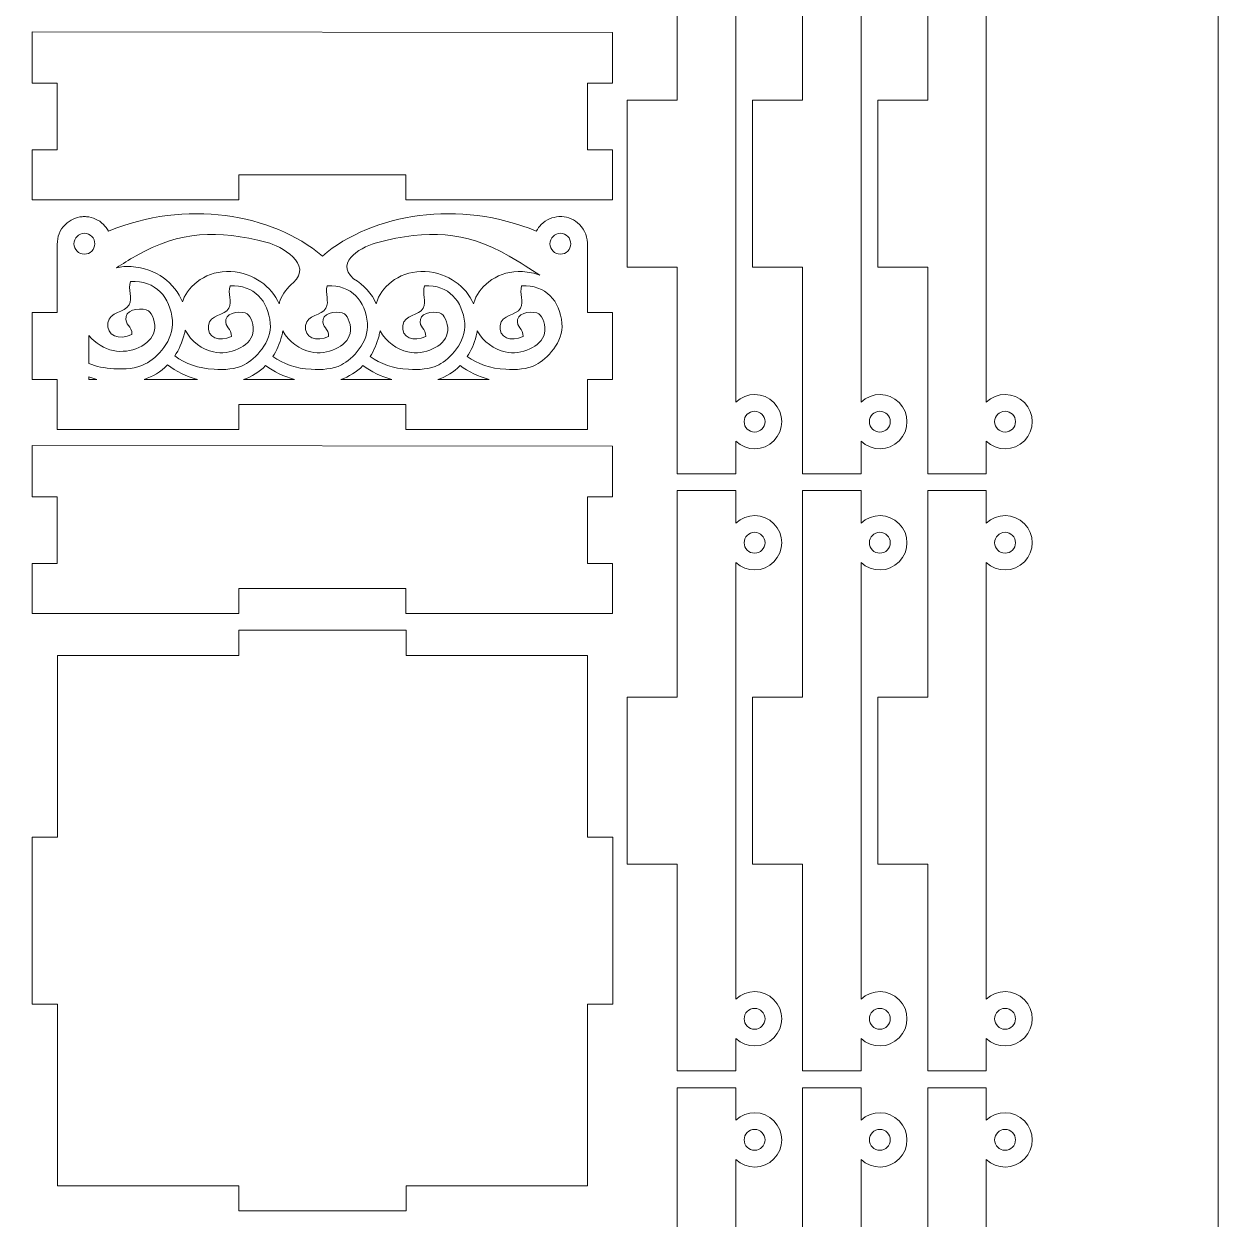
# Model space of a CAD drawing. Header units: millimetres. Extents: x -450 to 450, y -635 to 635.
# Drawn here: x 307 to 450, y 184.7 to 327.8 of the extents above; entities that cross this region are included whole.
import ezdxf

# ---------------------------------------------------------------- set-up
doc = ezdxf.new("R2010")
doc.units = ezdxf.units.MM
doc.header["$MEASUREMENT"] = 0
doc.layers.add('Camada 1', color=7, linetype='Continuous')

msp = doc.modelspace()

# ---------------------------------------------------------------- linework, layer by layer
at = {"layer": 'Camada 1', "color": 254, "lineweight": 20}
msp.add_lwpolyline([(-450, 35.1801), (450, 35.1801), (450, 635.1801), (-450, 635.1801), (-450, 35.1801)], close=True, dxfattribs=at)
at = {"layer": 'Camada 1', "color": 250, "lineweight": 20}
for points, knots in [([(385.2429, 273.9651), (385.2429, 273.9651), (392.2429, 273.9651), (392.2429, 273.9651), (392.2429, 273.9651), (392.2429, 273.9651), (392.2429, 277.8699), (392.2429, 277.8699), (392.2429, 277.8699), (393.5255, 276.6394), (395.5587, 276.6675), (396.8068, 277.9329), (396.8068, 277.9329), (398.0549, 279.1984), (398.0549, 281.2318), (396.8068, 282.4973), (396.8068, 282.4973), (395.5587, 283.7627), (393.5255, 283.7908), (392.2429, 282.5603), (392.2429, 282.5603), (392.2429, 282.5603), (392.2429, 334.8699), (392.2429, 334.8699), (392.2429, 334.8699), (393.5255, 333.6394), (395.5587, 333.6675), (396.8068, 334.9329), (396.8068, 334.9329), (398.0549, 336.1984), (398.0549, 338.2318), (396.8068, 339.4973), (396.8068, 339.4973), (395.5587, 340.7627), (393.5255, 340.7908), (392.2429, 339.5603), (392.2429, 339.5603), (392.2429, 339.5603), (392.2429, 343.4651), (392.2429, 343.4651), (392.2429, 343.4651), (392.2429, 343.4651), (385.2429, 343.4651), (385.2429, 343.4651), (385.2429, 343.4651), (385.2429, 343.4651), (385.2429, 318.7151), (385.2429, 318.7151), (385.2429, 318.7151), (385.2429, 318.7151), (379.2429, 318.7151), (379.2429, 318.7151), (379.2429, 318.7151), (379.2429, 318.7151), (379.2429, 298.7151), (379.2429, 298.7151), (379.2429, 298.7151), (379.2429, 298.7151), (385.2429, 298.7151), (385.2429, 298.7151), (385.2429, 298.7151), (385.2429, 298.7151), (385.2429, 273.9651), (385.2429, 273.9651)], [0, 0, 0, 0, 0.05882353, 0.05882353, 0.05882353, 0.05882353, 0.11764706, 0.11764706, 0.11764706, 0.11764706, 0.17647059, 0.17647059, 0.17647059, 0.17647059, 0.23529412, 0.23529412, 0.23529412, 0.23529412, 0.29411765, 0.29411765, 0.29411765, 0.29411765, 0.35294118, 0.35294118, 0.35294118, 0.35294118, 0.41176471, 0.41176471, 0.41176471, 0.41176471, 0.47058824, 0.47058824, 0.47058824, 0.47058824, 0.52941176, 0.52941176, 0.52941176, 0.52941176, 0.58823529, 0.58823529, 0.58823529, 0.58823529, 0.64705882, 0.64705882, 0.64705882, 0.64705882, 0.70588235, 0.70588235, 0.70588235, 0.70588235, 0.76470588, 0.76470588, 0.76470588, 0.76470588, 0.82352941, 0.82352941, 0.82352941, 0.82352941, 0.88235294, 0.88235294, 0.88235294, 0.88235294, 1, 1, 1, 1]), ([(400.2429, 273.9651), (400.2429, 273.9651), (407.2429, 273.9651), (407.2429, 273.9651), (407.2429, 273.9651), (407.2429, 273.9651), (407.2429, 277.8699), (407.2429, 277.8699), (407.2429, 277.8699), (408.5255, 276.6394), (410.5587, 276.6675), (411.8068, 277.9329), (411.8068, 277.9329), (413.0549, 279.1984), (413.0549, 281.2318), (411.8068, 282.4973), (411.8068, 282.4973), (410.5587, 283.7627), (408.5255, 283.7908), (407.2429, 282.5603), (407.2429, 282.5603), (407.2429, 282.5603), (407.2429, 334.8699), (407.2429, 334.8699), (407.2429, 334.8699), (408.5255, 333.6394), (410.5587, 333.6675), (411.8068, 334.9329), (411.8068, 334.9329), (413.0549, 336.1984), (413.0549, 338.2318), (411.8068, 339.4973), (411.8068, 339.4973), (410.5587, 340.7627), (408.5255, 340.7908), (407.2429, 339.5603), (407.2429, 339.5603), (407.2429, 339.5603), (407.2429, 343.4651), (407.2429, 343.4651), (407.2429, 343.4651), (407.2429, 343.4651), (400.2429, 343.4651), (400.2429, 343.4651), (400.2429, 343.4651), (400.2429, 343.4651), (400.2429, 318.7151), (400.2429, 318.7151), (400.2429, 318.7151), (400.2429, 318.7151), (394.2429, 318.7151), (394.2429, 318.7151), (394.2429, 318.7151), (394.2429, 318.7151), (394.2429, 298.7151), (394.2429, 298.7151), (394.2429, 298.7151), (394.2429, 298.7151), (400.2429, 298.7151), (400.2429, 298.7151), (400.2429, 298.7151), (400.2429, 298.7151), (400.2429, 273.9651), (400.2429, 273.9651)], [0, 0, 0, 0, 0.05882353, 0.05882353, 0.05882353, 0.05882353, 0.11764706, 0.11764706, 0.11764706, 0.11764706, 0.17647059, 0.17647059, 0.17647059, 0.17647059, 0.23529412, 0.23529412, 0.23529412, 0.23529412, 0.29411765, 0.29411765, 0.29411765, 0.29411765, 0.35294118, 0.35294118, 0.35294118, 0.35294118, 0.41176471, 0.41176471, 0.41176471, 0.41176471, 0.47058824, 0.47058824, 0.47058824, 0.47058824, 0.52941176, 0.52941176, 0.52941176, 0.52941176, 0.58823529, 0.58823529, 0.58823529, 0.58823529, 0.64705882, 0.64705882, 0.64705882, 0.64705882, 0.70588235, 0.70588235, 0.70588235, 0.70588235, 0.76470588, 0.76470588, 0.76470588, 0.76470588, 0.82352941, 0.82352941, 0.82352941, 0.82352941, 0.88235294, 0.88235294, 0.88235294, 0.88235294, 1, 1, 1, 1]), ([(415.2429, 273.9651), (415.2429, 273.9651), (422.2429, 273.9651), (422.2429, 273.9651), (422.2429, 273.9651), (422.2429, 273.9651), (422.2429, 277.8699), (422.2429, 277.8699), (422.2429, 277.8699), (423.5255, 276.6394), (425.5587, 276.6675), (426.8068, 277.9329), (426.8068, 277.9329), (428.0549, 279.1984), (428.0549, 281.2318), (426.8068, 282.4973), (426.8068, 282.4973), (425.5587, 283.7627), (423.5255, 283.7908), (422.2429, 282.5603), (422.2429, 282.5603), (422.2429, 282.5603), (422.2429, 334.8699), (422.2429, 334.8699), (422.2429, 334.8699), (423.5255, 333.6394), (425.5587, 333.6675), (426.8068, 334.9329), (426.8068, 334.9329), (428.0549, 336.1984), (428.0549, 338.2318), (426.8068, 339.4973), (426.8068, 339.4973), (425.5587, 340.7627), (423.5255, 340.7908), (422.2429, 339.5603), (422.2429, 339.5603), (422.2429, 339.5603), (422.2429, 343.4651), (422.2429, 343.4651), (422.2429, 343.4651), (422.2429, 343.4651), (415.2429, 343.4651), (415.2429, 343.4651), (415.2429, 343.4651), (415.2429, 343.4651), (415.2429, 318.7151), (415.2429, 318.7151), (415.2429, 318.7151), (415.2429, 318.7151), (409.2429, 318.7151), (409.2429, 318.7151), (409.2429, 318.7151), (409.2429, 318.7151), (409.2429, 298.7151), (409.2429, 298.7151), (409.2429, 298.7151), (409.2429, 298.7151), (415.2429, 298.7151), (415.2429, 298.7151), (415.2429, 298.7151), (415.2429, 298.7151), (415.2429, 273.9651), (415.2429, 273.9651)], [0, 0, 0, 0, 0.05882353, 0.05882353, 0.05882353, 0.05882353, 0.11764706, 0.11764706, 0.11764706, 0.11764706, 0.17647059, 0.17647059, 0.17647059, 0.17647059, 0.23529412, 0.23529412, 0.23529412, 0.23529412, 0.29411765, 0.29411765, 0.29411765, 0.29411765, 0.35294118, 0.35294118, 0.35294118, 0.35294118, 0.41176471, 0.41176471, 0.41176471, 0.41176471, 0.47058824, 0.47058824, 0.47058824, 0.47058824, 0.52941176, 0.52941176, 0.52941176, 0.52941176, 0.58823529, 0.58823529, 0.58823529, 0.58823529, 0.64705882, 0.64705882, 0.64705882, 0.64705882, 0.70588235, 0.70588235, 0.70588235, 0.70588235, 0.76470588, 0.76470588, 0.76470588, 0.76470588, 0.82352941, 0.82352941, 0.82352941, 0.82352941, 0.88235294, 0.88235294, 0.88235294, 0.88235294, 1, 1, 1, 1]), ([(307.996, 326.8857), (307.996, 326.8857), (307.996, 320.7632), (307.996, 320.7632), (307.996, 320.7632), (307.996, 320.7632), (310.996, 320.7632), (310.996, 320.7632), (310.996, 320.7632), (310.996, 320.7632), (310.996, 312.7633), (310.996, 312.7633), (310.996, 312.7633), (310.996, 312.7633), (307.996, 312.7633), (307.996, 312.7633), (307.996, 312.7633), (307.996, 312.7633), (307.996, 306.7633), (307.996, 306.7633), (307.996, 306.7633), (307.996, 306.7633), (332.7459, 306.7633), (332.7459, 306.7633), (332.7459, 306.7633), (332.7459, 306.7633), (332.7459, 309.7633), (332.7459, 309.7633), (332.7459, 309.7633), (332.7459, 309.7633), (352.7458, 309.7633), (352.7458, 309.7633), (352.7458, 309.7633), (352.7458, 309.7633), (352.7458, 306.7633), (352.7458, 306.7633), (352.7458, 306.7633), (352.7458, 306.7633), (377.4957, 306.7633), (377.4957, 306.7633), (377.4957, 306.7633), (377.4957, 306.7633), (377.4941, 312.7633), (377.4941, 312.7633), (377.4941, 312.7633), (377.4941, 312.7633), (374.4957, 312.7633), (374.4957, 312.7633), (374.4957, 312.7633), (374.4957, 312.7633), (374.4957, 320.7632), (374.4957, 320.7632), (374.4957, 320.7632), (374.4957, 320.7632), (377.4919, 320.7632), (377.4919, 320.7632), (377.4919, 320.7632), (377.4919, 320.7632), (377.4897, 326.8015), (377.4897, 326.8015), (377.4897, 326.8015), (377.4897, 326.8015), (307.996, 326.8857), (307.996, 326.8857)], [0, 0, 0, 0, 0.05882353, 0.05882353, 0.05882353, 0.05882353, 0.11764706, 0.11764706, 0.11764706, 0.11764706, 0.17647059, 0.17647059, 0.17647059, 0.17647059, 0.23529412, 0.23529412, 0.23529412, 0.23529412, 0.29411765, 0.29411765, 0.29411765, 0.29411765, 0.35294118, 0.35294118, 0.35294118, 0.35294118, 0.41176471, 0.41176471, 0.41176471, 0.41176471, 0.47058824, 0.47058824, 0.47058824, 0.47058824, 0.52941176, 0.52941176, 0.52941176, 0.52941176, 0.58823529, 0.58823529, 0.58823529, 0.58823529, 0.64705882, 0.64705882, 0.64705882, 0.64705882, 0.70588235, 0.70588235, 0.70588235, 0.70588235, 0.76470588, 0.76470588, 0.76470588, 0.76470588, 0.82352941, 0.82352941, 0.82352941, 0.82352941, 0.88235294, 0.88235294, 0.88235294, 0.88235294, 1, 1, 1, 1]), ([(368.3593, 303.0237), (359.1402, 306.8383), (348.8117, 305.2116), (342.7401, 300.0451), (342.7401, 300.0451), (336.6685, 305.2116), (326.3396, 306.8384), (317.1203, 303.0237), (317.1203, 303.0237), (316.9679, 303.315), (316.7686, 303.588), (316.5221, 303.8311), (316.5221, 303.8311), (315.9553, 304.39), (315.2345, 304.6986), (314.4977, 304.7569), (314.4977, 304.7569), (314.3248, 304.7707), (314.151, 304.7706), (313.9781, 304.7566), (313.9781, 304.7566), (313.2426, 304.6975), (312.5235, 304.389), (311.9578, 303.8311), (311.9578, 303.8311), (311.9578, 303.8311), (311.9291, 303.8023), (311.9291, 303.8023), (311.9291, 303.8023), (311.31, 303.1763), (310.9715, 302.326), (310.9908, 301.4458), (310.9908, 301.4458), (310.9908, 301.4458), (310.99, 301.3897), (310.99, 301.3897), (310.99, 301.3897), (310.99, 301.3897), (310.99, 293.2672), (310.99, 293.2672), (310.99, 293.2672), (310.99, 293.2672), (307.99, 293.2672), (307.99, 293.2672), (307.99, 293.2672), (307.99, 293.2672), (307.99, 285.2673), (307.99, 285.2673), (307.99, 285.2673), (307.99, 285.2673), (310.99, 285.2673), (310.99, 285.2673), (310.99, 285.2673), (310.99, 285.2673), (310.99, 279.2673), (310.99, 279.2673), (310.99, 279.2673), (310.99, 279.2673), (332.7399, 279.2673), (332.7399, 279.2673), (332.7399, 279.2673), (332.7399, 279.2673), (332.7399, 282.2673), (332.7399, 282.2673), (332.7399, 282.2673), (332.7399, 282.2673), (352.7398, 282.2673), (352.7398, 282.2673), (352.7398, 282.2673), (352.7398, 282.2673), (352.7398, 279.2673), (352.7398, 279.2673), (352.7398, 279.2673), (352.7398, 279.2673), (374.4897, 279.2673), (374.4897, 279.2673), (374.4897, 279.2673), (374.4897, 279.2673), (374.4881, 285.2673), (374.4881, 285.2673), (374.4881, 285.2673), (374.4881, 285.2673), (377.4897, 285.2673), (377.4897, 285.2673), (377.4897, 285.2673), (377.4897, 285.2673), (377.4897, 293.2672), (377.4897, 293.2672), (377.4897, 293.2672), (377.4897, 293.2672), (374.4859, 293.2672), (374.4859, 293.2672), (374.4859, 293.2672), (374.4859, 293.2672), (374.4837, 301.3055), (374.4837, 301.3055), (374.4837, 301.3055), (374.4921, 302.2144), (374.2203, 303.1423), (373.5219, 303.8311), (373.5219, 303.8311), (372.9296, 304.4153), (372.169, 304.726), (371.3976, 304.7633), (371.3976, 304.7633), (371.2883, 304.7686), (371.1787, 304.7684), (371.0694, 304.7627), (371.0694, 304.7627), (370.3023, 304.7227), (369.5467, 304.4121), (368.9575, 303.8311), (368.9575, 303.8311), (368.711, 303.588), (368.5117, 303.315), (368.3593, 303.0237)], [0, 0, 0, 0, 0.03333333, 0.03333333, 0.03333333, 0.03333333, 0.06666667, 0.06666667, 0.06666667, 0.06666667, 0.1, 0.1, 0.1, 0.1, 0.13333333, 0.13333333, 0.13333333, 0.13333333, 0.16666667, 0.16666667, 0.16666667, 0.16666667, 0.2, 0.2, 0.2, 0.2, 0.23333333, 0.23333333, 0.23333333, 0.23333333, 0.26666667, 0.26666667, 0.26666667, 0.26666667, 0.3, 0.3, 0.3, 0.3, 0.33333333, 0.33333333, 0.33333333, 0.33333333, 0.36666667, 0.36666667, 0.36666667, 0.36666667, 0.4, 0.4, 0.4, 0.4, 0.43333333, 0.43333333, 0.43333333, 0.43333333, 0.46666667, 0.46666667, 0.46666667, 0.46666667, 0.5, 0.5, 0.5, 0.5, 0.53333333, 0.53333333, 0.53333333, 0.53333333, 0.56666667, 0.56666667, 0.56666667, 0.56666667, 0.6, 0.6, 0.6, 0.6, 0.63333333, 0.63333333, 0.63333333, 0.63333333, 0.66666667, 0.66666667, 0.66666667, 0.66666667, 0.7, 0.7, 0.7, 0.7, 0.73333333, 0.73333333, 0.73333333, 0.73333333, 0.76666667, 0.76666667, 0.76666667, 0.76666667, 0.8, 0.8, 0.8, 0.8, 0.83333333, 0.83333333, 0.83333333, 0.83333333, 0.86666667, 0.86666667, 0.86666667, 0.86666667, 0.9, 0.9, 0.9, 0.9, 0.93333333, 0.93333333, 0.93333333, 0.93333333, 1, 1, 1, 1]), ([(315.4899, 301.5172), (315.4899, 300.8341), (314.9174, 300.2672), (314.2399, 300.2672), (314.2399, 300.2672), (313.5568, 300.2672), (312.9899, 300.8397), (312.9899, 301.5172), (312.9899, 301.5172), (312.9899, 302.2002), (313.5624, 302.7672), (314.2399, 302.7672), (314.2399, 302.7672), (314.923, 302.7672), (315.4899, 302.1946), (315.4899, 301.5172)], [0, 0, 0, 0, 0.2, 0.2, 0.2, 0.2, 0.4, 0.4, 0.4, 0.4, 0.6, 0.6, 0.6, 0.6, 1, 1, 1, 1]), ([(326.051, 294.7676), (326.051, 294.7676), (325.9782, 294.5541), (325.9782, 294.5541), (325.9782, 294.5541), (325.0724, 296.8086), (322.8472, 298.5967), (319.8577, 298.7846), (319.8577, 298.7846), (319.2373, 298.8236), (318.644, 298.771), (318.0871, 298.6466), (318.0871, 298.6466), (318.8131, 299.1118), (319.5695, 299.5868), (320.377, 300.0421), (320.377, 300.0421), (325.8454, 303.1255), (330.0796, 303.1947), (336.1118, 301.6754), (336.1118, 301.6754), (337.7195, 301.2705), (341.6907, 299.0679), (339.2744, 296.8749), (339.2744, 296.8749), (338.5226, 296.2687), (337.9714, 295.5192), (337.6927, 294.7676), (337.6927, 294.7676), (337.6389, 294.6227), (337.5935, 294.4784), (337.5559, 294.3349), (337.5559, 294.3349), (336.6413, 296.3998), (334.5548, 298.0142), (331.7804, 298.1885), (331.7804, 298.1885), (328.9591, 298.3658), (326.7201, 296.5721), (326.051, 294.7676)], [0, 0, 0, 0, 0.09090909, 0.09090909, 0.09090909, 0.09090909, 0.18181818, 0.18181818, 0.18181818, 0.18181818, 0.27272727, 0.27272727, 0.27272727, 0.27272727, 0.36363636, 0.36363636, 0.36363636, 0.36363636, 0.45454545, 0.45454545, 0.45454545, 0.45454545, 0.54545455, 0.54545455, 0.54545455, 0.54545455, 0.63636364, 0.63636364, 0.63636364, 0.63636364, 0.72727273, 0.72727273, 0.72727273, 0.72727273, 0.81818182, 0.81818182, 0.81818182, 0.81818182, 1, 1, 1, 1]), ([(355.0637, 298.1885), (352.2424, 298.3658), (350.0034, 296.5721), (349.3343, 294.7676), (349.3343, 294.7676), (349.2805, 294.6226), (349.2352, 294.4782), (349.1976, 294.3347), (349.1976, 294.3347), (348.6615, 295.545), (347.7229, 296.6003), (346.4783, 297.3027), (346.4783, 297.3027), (344.062, 299.4954), (347.7601, 301.2705), (349.3679, 301.6754), (349.3679, 301.6754), (355.4001, 303.1948), (359.6343, 303.1255), (365.1026, 300.0421), (365.1026, 300.0421), (366.4371, 299.2895), (367.6323, 298.4839), (368.7808, 297.7561), (368.7808, 297.7561), (368.1447, 297.9912), (367.4498, 298.1417), (366.7053, 298.1885), (366.7053, 298.1885), (363.8841, 298.3658), (361.6451, 296.5721), (360.976, 294.7676), (360.976, 294.7676), (360.9222, 294.6226), (360.8769, 294.4782), (360.8393, 294.3347), (360.8393, 294.3347), (359.9246, 296.3998), (357.8382, 298.0142), (355.0637, 298.1885)], [0, 0, 0, 0, 0.09090909, 0.09090909, 0.09090909, 0.09090909, 0.18181818, 0.18181818, 0.18181818, 0.18181818, 0.27272727, 0.27272727, 0.27272727, 0.27272727, 0.36363636, 0.36363636, 0.36363636, 0.36363636, 0.45454545, 0.45454545, 0.45454545, 0.45454545, 0.54545455, 0.54545455, 0.54545455, 0.54545455, 0.63636364, 0.63636364, 0.63636364, 0.63636364, 0.72727273, 0.72727273, 0.72727273, 0.72727273, 0.81818182, 0.81818182, 0.81818182, 0.81818182, 1, 1, 1, 1]), ([(371.2397, 300.2672), (370.5566, 300.2672), (369.9897, 300.8397), (369.9897, 301.5172), (369.9897, 301.5172), (369.9897, 302.2002), (370.5622, 302.7672), (371.2397, 302.7672), (371.2397, 302.7672), (371.9228, 302.7672), (372.4897, 302.1946), (372.4897, 301.5172), (372.4897, 301.5172), (372.4897, 300.8341), (371.9172, 300.2672), (371.2397, 300.2672)], [0, 0, 0, 0, 0.2, 0.2, 0.2, 0.2, 0.4, 0.4, 0.4, 0.4, 0.6, 0.6, 0.6, 0.6, 1, 1, 1, 1]), ([(324.7827, 292.329), (325.0034, 289.9462), (322.9184, 287.8609), (321.5312, 287.1246), (321.5312, 287.1246), (320.4197, 286.5346), (319.0629, 286.4936), (317.753, 286.5569), (317.753, 286.5569), (316.6527, 286.6099), (315.6669, 286.8258), (314.7804, 287.17), (314.7804, 287.17), (314.7804, 287.17), (314.7804, 290.5226), (314.7804, 290.5226), (314.7804, 290.5226), (315.5611, 289.6021), (316.6289, 288.9479), (317.6917, 288.7254), (317.6917, 288.7254), (319.7291, 288.2992), (322.2156, 289.3819), (322.6063, 291.03), (322.6063, 291.03), (322.8364, 292.0006), (322.3488, 293.2014), (321.9045, 293.4915), (321.9045, 293.4915), (321.3147, 293.876), (319.4166, 293.7748), (319.2367, 292.7985), (319.2367, 292.7985), (319.0398, 291.7323), (319.9639, 291.7373), (319.9296, 290.647), (319.9296, 290.647), (318.4055, 289.9389), (316.8307, 290.5215), (317.0447, 292.0416), (317.0447, 292.0416), (317.2399, 293.4292), (319.065, 293.2161), (319.5919, 294.2039), (319.5919, 294.2039), (320.0429, 295.049), (319.4462, 296.0307), (319.7498, 296.9986), (319.7498, 296.9986), (322.7988, 297.1442), (324.5257, 295.11), (324.7827, 292.329)], [0, 0, 0, 0, 0.07142857, 0.07142857, 0.07142857, 0.07142857, 0.14285714, 0.14285714, 0.14285714, 0.14285714, 0.21428571, 0.21428571, 0.21428571, 0.21428571, 0.28571429, 0.28571429, 0.28571429, 0.28571429, 0.35714286, 0.35714286, 0.35714286, 0.35714286, 0.42857143, 0.42857143, 0.42857143, 0.42857143, 0.5, 0.5, 0.5, 0.5, 0.57142857, 0.57142857, 0.57142857, 0.57142857, 0.64285714, 0.64285714, 0.64285714, 0.64285714, 0.71428571, 0.71428571, 0.71428571, 0.71428571, 0.78571429, 0.78571429, 0.78571429, 0.78571429, 0.85714286, 0.85714286, 0.85714286, 0.85714286, 1, 1, 1, 1]), ([(336.4946, 292.0093), (336.7059, 289.7283), (334.7101, 287.7322), (333.3823, 287.0274), (333.3823, 287.0274), (332.3183, 286.4627), (331.0196, 286.4234), (329.7657, 286.484), (329.7657, 286.484), (327.8713, 286.5753), (326.3314, 287.1706), (325.0618, 288.0788), (325.0618, 288.0788), (325.5522, 288.8229), (325.9502, 289.7106), (326.2274, 290.7584), (326.2274, 290.7584), (326.2626, 290.8914), (326.2924, 291.0247), (326.318, 291.1583), (326.318, 291.1583), (327.0397, 289.8216), (328.3776, 288.838), (329.707, 288.5597), (329.707, 288.5597), (331.6573, 288.1518), (334.0374, 289.1882), (334.4114, 290.7657), (334.4114, 290.7657), (334.6316, 291.6948), (334.1649, 292.8442), (333.7396, 293.1219), (333.7396, 293.1219), (333.175, 293.49), (331.3581, 293.3931), (331.1859, 292.4586), (331.1859, 292.4586), (330.9975, 291.438), (331.882, 291.4428), (331.8492, 290.3991), (331.8492, 290.3991), (330.3903, 289.7213), (328.8829, 290.279), (329.0877, 291.7341), (329.0877, 291.7341), (329.2746, 293.0623), (331.0216, 292.8583), (331.5259, 293.8038), (331.5259, 293.8038), (331.9576, 294.6128), (331.3865, 295.5525), (331.6771, 296.479), (331.6771, 296.479), (334.5956, 296.6183), (336.2486, 294.6712), (336.4946, 292.0093)], [0, 0, 0, 0, 0.06666667, 0.06666667, 0.06666667, 0.06666667, 0.13333333, 0.13333333, 0.13333333, 0.13333333, 0.2, 0.2, 0.2, 0.2, 0.26666667, 0.26666667, 0.26666667, 0.26666667, 0.33333333, 0.33333333, 0.33333333, 0.33333333, 0.4, 0.4, 0.4, 0.4, 0.46666667, 0.46666667, 0.46666667, 0.46666667, 0.53333333, 0.53333333, 0.53333333, 0.53333333, 0.6, 0.6, 0.6, 0.6, 0.66666667, 0.66666667, 0.66666667, 0.66666667, 0.73333333, 0.73333333, 0.73333333, 0.73333333, 0.8, 0.8, 0.8, 0.8, 0.86666667, 0.86666667, 0.86666667, 0.86666667, 1, 1, 1, 1]), ([(345.0239, 287.0274), (343.9599, 286.4627), (342.6612, 286.4234), (341.4073, 286.484), (341.4073, 286.484), (339.563, 286.5729), (338.0549, 287.1395), (336.8049, 288.0074), (336.8049, 288.0074), (337.2545, 288.706), (337.6204, 289.5338), (337.8775, 290.5058), (337.8775, 290.5058), (337.9287, 290.6993), (337.9685, 290.8936), (337.9987, 291.0883), (337.9987, 291.0883), (338.7288, 289.7873), (340.0425, 288.8331), (341.3486, 288.5597), (341.3486, 288.5597), (343.2989, 288.1518), (345.679, 289.1882), (346.053, 290.7657), (346.053, 290.7657), (346.2732, 291.6948), (345.8065, 292.8442), (345.3812, 293.1219), (345.3812, 293.1219), (344.8166, 293.49), (342.9997, 293.3931), (342.8275, 292.4586), (342.8275, 292.4586), (342.6391, 291.438), (343.5236, 291.4428), (343.4908, 290.3991), (343.4908, 290.3991), (342.0319, 289.7213), (340.5245, 290.279), (340.7293, 291.7341), (340.7293, 291.7341), (340.9162, 293.0623), (342.6632, 292.8583), (343.1675, 293.8038), (343.1675, 293.8038), (343.5992, 294.6128), (343.0281, 295.5525), (343.3187, 296.479), (343.3187, 296.479), (346.2372, 296.6183), (347.8902, 294.6712), (348.1362, 292.0093), (348.1362, 292.0093), (348.3475, 289.7283), (346.3517, 287.7322), (345.0239, 287.0274)], [0, 0, 0, 0, 0.06666667, 0.06666667, 0.06666667, 0.06666667, 0.13333333, 0.13333333, 0.13333333, 0.13333333, 0.2, 0.2, 0.2, 0.2, 0.26666667, 0.26666667, 0.26666667, 0.26666667, 0.33333333, 0.33333333, 0.33333333, 0.33333333, 0.4, 0.4, 0.4, 0.4, 0.46666667, 0.46666667, 0.46666667, 0.46666667, 0.53333333, 0.53333333, 0.53333333, 0.53333333, 0.6, 0.6, 0.6, 0.6, 0.66666667, 0.66666667, 0.66666667, 0.66666667, 0.73333333, 0.73333333, 0.73333333, 0.73333333, 0.8, 0.8, 0.8, 0.8, 0.86666667, 0.86666667, 0.86666667, 0.86666667, 1, 1, 1, 1]), ([(354.9604, 296.479), (357.8789, 296.6183), (359.5319, 294.6712), (359.7779, 292.0093), (359.7779, 292.0093), (359.9892, 289.7283), (357.9934, 287.7322), (356.6656, 287.0274), (356.6656, 287.0274), (355.6016, 286.4627), (354.3029, 286.4234), (353.049, 286.484), (353.049, 286.484), (351.2047, 286.5729), (349.6965, 287.1395), (348.4465, 288.0074), (348.4465, 288.0074), (348.8961, 288.706), (349.262, 289.5338), (349.5191, 290.5058), (349.5191, 290.5058), (349.5703, 290.6993), (349.6102, 290.8935), (349.6403, 291.0881), (349.6403, 291.0881), (350.3705, 289.7873), (351.6843, 288.8332), (352.9903, 288.5597), (352.9903, 288.5597), (354.9406, 288.1518), (357.3207, 289.1882), (357.6947, 290.7657), (357.6947, 290.7657), (357.9149, 291.6948), (357.4482, 292.8442), (357.0229, 293.1219), (357.0229, 293.1219), (356.4583, 293.49), (354.6414, 293.3931), (354.4692, 292.4586), (354.4692, 292.4586), (354.2808, 291.438), (355.1653, 291.4428), (355.1325, 290.3991), (355.1325, 290.3991), (353.6736, 289.7213), (352.1662, 290.279), (352.371, 291.7341), (352.371, 291.7341), (352.5579, 293.0623), (354.3049, 292.8583), (354.8092, 293.8038), (354.8092, 293.8038), (355.2409, 294.6128), (354.6698, 295.5525), (354.9604, 296.479)], [0, 0, 0, 0, 0.06666667, 0.06666667, 0.06666667, 0.06666667, 0.13333333, 0.13333333, 0.13333333, 0.13333333, 0.2, 0.2, 0.2, 0.2, 0.26666667, 0.26666667, 0.26666667, 0.26666667, 0.33333333, 0.33333333, 0.33333333, 0.33333333, 0.4, 0.4, 0.4, 0.4, 0.46666667, 0.46666667, 0.46666667, 0.46666667, 0.53333333, 0.53333333, 0.53333333, 0.53333333, 0.6, 0.6, 0.6, 0.6, 0.66666667, 0.66666667, 0.66666667, 0.66666667, 0.73333333, 0.73333333, 0.73333333, 0.73333333, 0.8, 0.8, 0.8, 0.8, 0.86666667, 0.86666667, 0.86666667, 0.86666667, 1, 1, 1, 1]), ([(371.4195, 292.0093), (371.6308, 289.7283), (369.635, 287.7322), (368.3072, 287.0274), (368.3072, 287.0274), (367.2432, 286.4627), (365.9445, 286.4234), (364.6906, 286.484), (364.6906, 286.484), (362.8464, 286.5729), (361.3382, 287.1395), (360.0882, 288.0074), (360.0882, 288.0074), (360.5378, 288.706), (360.9037, 289.5338), (361.1608, 290.5058), (361.1608, 290.5058), (361.212, 290.6993), (361.2519, 290.8935), (361.282, 291.0881), (361.282, 291.0881), (362.0122, 289.7873), (363.326, 288.8332), (364.6319, 288.5597), (364.6319, 288.5597), (366.5822, 288.1518), (368.9623, 289.1882), (369.3363, 290.7657), (369.3363, 290.7657), (369.5565, 291.6948), (369.0898, 292.8442), (368.6645, 293.1219), (368.6645, 293.1219), (368.0999, 293.49), (366.283, 293.3931), (366.1108, 292.4586), (366.1108, 292.4586), (365.9224, 291.438), (366.8069, 291.4428), (366.7741, 290.3991), (366.7741, 290.3991), (365.3152, 289.7213), (363.8079, 290.279), (364.0127, 291.7341), (364.0127, 291.7341), (364.1996, 293.0623), (365.9465, 292.8583), (366.4508, 293.8038), (366.4508, 293.8038), (366.8825, 294.6128), (366.3114, 295.5525), (366.602, 296.479), (366.602, 296.479), (369.5205, 296.6183), (371.1735, 294.6712), (371.4195, 292.0093)], [0, 0, 0, 0, 0.06666667, 0.06666667, 0.06666667, 0.06666667, 0.13333333, 0.13333333, 0.13333333, 0.13333333, 0.2, 0.2, 0.2, 0.2, 0.26666667, 0.26666667, 0.26666667, 0.26666667, 0.33333333, 0.33333333, 0.33333333, 0.33333333, 0.4, 0.4, 0.4, 0.4, 0.46666667, 0.46666667, 0.46666667, 0.46666667, 0.53333333, 0.53333333, 0.53333333, 0.53333333, 0.6, 0.6, 0.6, 0.6, 0.66666667, 0.66666667, 0.66666667, 0.66666667, 0.73333333, 0.73333333, 0.73333333, 0.73333333, 0.8, 0.8, 0.8, 0.8, 0.86666667, 0.86666667, 0.86666667, 0.86666667, 1, 1, 1, 1]), ([(324.1947, 287.0003), (325.2113, 286.2433), (326.4496, 285.6391), (327.7654, 285.2673), (327.7654, 285.2673), (327.7654, 285.2673), (321.3791, 285.2673), (321.3791, 285.2673), (321.3791, 285.2673), (322.4198, 285.6085), (323.3832, 286.1722), (324.1947, 287.0003)], [0, 0, 0, 0, 0.25, 0.25, 0.25, 0.25, 0.5, 0.5, 0.5, 0.5, 1, 1, 1, 1]), ([(335.9445, 286.9213), (336.9404, 286.2012), (338.1379, 285.6262), (339.4076, 285.2673), (339.4076, 285.2673), (339.4076, 285.2673), (333.2898, 285.2673), (333.2898, 285.2673), (333.2898, 285.2673), (334.2711, 285.5973), (335.1789, 286.1358), (335.9445, 286.9213)], [0, 0, 0, 0, 0.25, 0.25, 0.25, 0.25, 0.5, 0.5, 0.5, 0.5, 1, 1, 1, 1]), ([(347.5861, 286.9213), (348.5819, 286.2012), (349.7795, 285.6262), (351.0493, 285.2673), (351.0493, 285.2673), (351.0493, 285.2673), (344.9326, 285.2673), (344.9326, 285.2673), (344.9326, 285.2673), (345.9135, 285.5974), (346.8207, 286.136), (347.5861, 286.9213)], [0, 0, 0, 0, 0.25, 0.25, 0.25, 0.25, 0.5, 0.5, 0.5, 0.5, 1, 1, 1, 1]), ([(359.2278, 286.9213), (360.2238, 286.2011), (361.4216, 285.6262), (362.6915, 285.2673), (362.6915, 285.2673), (362.6915, 285.2673), (356.5739, 285.2673), (356.5739, 285.2673), (356.5739, 285.2673), (357.5548, 285.5973), (358.4623, 286.136), (359.2278, 286.9213)], [0, 0, 0, 0, 0.25, 0.25, 0.25, 0.25, 0.5, 0.5, 0.5, 0.5, 1, 1, 1, 1]), ([(314.7804, 285.572), (315.0908, 285.4578), (315.4075, 285.3561), (315.7283, 285.2673), (315.7283, 285.2673), (315.7283, 285.2673), (314.7804, 285.2673), (314.7804, 285.2673), (314.7804, 285.2673), (314.7804, 285.2673), (314.7804, 285.572), (314.7804, 285.572)], [0, 0, 0, 0, 0.25, 0.25, 0.25, 0.25, 0.5, 0.5, 0.5, 0.5, 1, 1, 1, 1]), ([(393.2429, 280.2151), (393.2429, 280.9055), (393.8025, 281.4651), (394.4929, 281.4651), (394.4929, 281.4651), (395.1833, 281.4651), (395.7429, 280.9055), (395.7429, 280.2151), (395.7429, 280.2151), (395.7429, 279.5247), (395.1833, 278.9651), (394.4929, 278.9651), (394.4929, 278.9651), (393.8025, 278.9651), (393.2429, 279.5247), (393.2429, 280.2151)], [0, 0, 0, 0, 0.2, 0.2, 0.2, 0.2, 0.4, 0.4, 0.4, 0.4, 0.6, 0.6, 0.6, 0.6, 1, 1, 1, 1]), ([(408.2429, 280.2151), (408.2429, 280.9055), (408.8025, 281.4651), (409.4929, 281.4651), (409.4929, 281.4651), (410.1833, 281.4651), (410.7429, 280.9055), (410.7429, 280.2151), (410.7429, 280.2151), (410.7429, 279.5247), (410.1833, 278.9651), (409.4929, 278.9651), (409.4929, 278.9651), (408.8025, 278.9651), (408.2429, 279.5247), (408.2429, 280.2151)], [0, 0, 0, 0, 0.2, 0.2, 0.2, 0.2, 0.4, 0.4, 0.4, 0.4, 0.6, 0.6, 0.6, 0.6, 1, 1, 1, 1]), ([(423.2429, 280.2151), (423.2429, 280.9055), (423.8025, 281.4651), (424.4929, 281.4651), (424.4929, 281.4651), (425.1833, 281.4651), (425.7429, 280.9055), (425.7429, 280.2151), (425.7429, 280.2151), (425.7429, 279.5247), (425.1833, 278.9651), (424.4929, 278.9651), (424.4929, 278.9651), (423.8025, 278.9651), (423.2429, 279.5247), (423.2429, 280.2151)], [0, 0, 0, 0, 0.2, 0.2, 0.2, 0.2, 0.4, 0.4, 0.4, 0.4, 0.6, 0.6, 0.6, 0.6, 1, 1, 1, 1]), ([(307.996, 277.3515), (307.996, 277.3515), (307.996, 271.229), (307.996, 271.229), (307.996, 271.229), (307.996, 271.229), (310.996, 271.229), (310.996, 271.229), (310.996, 271.229), (310.996, 271.229), (310.996, 263.2291), (310.996, 263.2291), (310.996, 263.2291), (310.996, 263.2291), (307.996, 263.2291), (307.996, 263.2291), (307.996, 263.2291), (307.996, 263.2291), (307.996, 257.2291), (307.996, 257.2291), (307.996, 257.2291), (307.996, 257.2291), (332.7459, 257.2291), (332.7459, 257.2291), (332.7459, 257.2291), (332.7459, 257.2291), (332.7459, 260.2291), (332.7459, 260.2291), (332.7459, 260.2291), (332.7459, 260.2291), (352.7458, 260.2291), (352.7458, 260.2291), (352.7458, 260.2291), (352.7458, 260.2291), (352.7458, 257.2291), (352.7458, 257.2291), (352.7458, 257.2291), (352.7458, 257.2291), (377.4957, 257.2291), (377.4957, 257.2291), (377.4957, 257.2291), (377.4957, 257.2291), (377.4941, 263.2291), (377.4941, 263.2291), (377.4941, 263.2291), (377.4941, 263.2291), (374.4957, 263.2291), (374.4957, 263.2291), (374.4957, 263.2291), (374.4957, 263.2291), (374.4957, 271.229), (374.4957, 271.229), (374.4957, 271.229), (374.4957, 271.229), (377.4919, 271.229), (377.4919, 271.229), (377.4919, 271.229), (377.4919, 271.229), (377.4897, 277.2673), (377.4897, 277.2673), (377.4897, 277.2673), (377.4897, 277.2673), (307.996, 277.3515), (307.996, 277.3515)], [0, 0, 0, 0, 0.05882353, 0.05882353, 0.05882353, 0.05882353, 0.11764706, 0.11764706, 0.11764706, 0.11764706, 0.17647059, 0.17647059, 0.17647059, 0.17647059, 0.23529412, 0.23529412, 0.23529412, 0.23529412, 0.29411765, 0.29411765, 0.29411765, 0.29411765, 0.35294118, 0.35294118, 0.35294118, 0.35294118, 0.41176471, 0.41176471, 0.41176471, 0.41176471, 0.47058824, 0.47058824, 0.47058824, 0.47058824, 0.52941176, 0.52941176, 0.52941176, 0.52941176, 0.58823529, 0.58823529, 0.58823529, 0.58823529, 0.64705882, 0.64705882, 0.64705882, 0.64705882, 0.70588235, 0.70588235, 0.70588235, 0.70588235, 0.76470588, 0.76470588, 0.76470588, 0.76470588, 0.82352941, 0.82352941, 0.82352941, 0.82352941, 0.88235294, 0.88235294, 0.88235294, 0.88235294, 1, 1, 1, 1]), ([(385.2429, 202.4651), (385.2429, 202.4651), (392.2429, 202.4651), (392.2429, 202.4651), (392.2429, 202.4651), (392.2429, 202.4651), (392.2429, 206.3699), (392.2429, 206.3699), (392.2429, 206.3699), (393.5255, 205.1394), (395.5587, 205.1675), (396.8068, 206.4329), (396.8068, 206.4329), (398.0549, 207.6984), (398.0549, 209.7318), (396.8068, 210.9973), (396.8068, 210.9973), (395.5587, 212.2627), (393.5255, 212.2908), (392.2429, 211.0603), (392.2429, 211.0603), (392.2429, 211.0603), (392.2429, 263.3699), (392.2429, 263.3699), (392.2429, 263.3699), (393.5255, 262.1394), (395.5587, 262.1675), (396.8068, 263.4329), (396.8068, 263.4329), (398.0549, 264.6984), (398.0549, 266.7318), (396.8068, 267.9973), (396.8068, 267.9973), (395.5587, 269.2627), (393.5255, 269.2908), (392.2429, 268.0603), (392.2429, 268.0603), (392.2429, 268.0603), (392.2429, 271.9651), (392.2429, 271.9651), (392.2429, 271.9651), (392.2429, 271.9651), (385.2429, 271.9651), (385.2429, 271.9651), (385.2429, 271.9651), (385.2429, 271.9651), (385.2429, 247.2151), (385.2429, 247.2151), (385.2429, 247.2151), (385.2429, 247.2151), (379.2429, 247.2151), (379.2429, 247.2151), (379.2429, 247.2151), (379.2429, 247.2151), (379.2429, 227.2151), (379.2429, 227.2151), (379.2429, 227.2151), (379.2429, 227.2151), (385.2429, 227.2151), (385.2429, 227.2151), (385.2429, 227.2151), (385.2429, 227.2151), (385.2429, 202.4651), (385.2429, 202.4651)], [0, 0, 0, 0, 0.05882353, 0.05882353, 0.05882353, 0.05882353, 0.11764706, 0.11764706, 0.11764706, 0.11764706, 0.17647059, 0.17647059, 0.17647059, 0.17647059, 0.23529412, 0.23529412, 0.23529412, 0.23529412, 0.29411765, 0.29411765, 0.29411765, 0.29411765, 0.35294118, 0.35294118, 0.35294118, 0.35294118, 0.41176471, 0.41176471, 0.41176471, 0.41176471, 0.47058824, 0.47058824, 0.47058824, 0.47058824, 0.52941176, 0.52941176, 0.52941176, 0.52941176, 0.58823529, 0.58823529, 0.58823529, 0.58823529, 0.64705882, 0.64705882, 0.64705882, 0.64705882, 0.70588235, 0.70588235, 0.70588235, 0.70588235, 0.76470588, 0.76470588, 0.76470588, 0.76470588, 0.82352941, 0.82352941, 0.82352941, 0.82352941, 0.88235294, 0.88235294, 0.88235294, 0.88235294, 1, 1, 1, 1]), ([(400.2429, 202.4651), (400.2429, 202.4651), (407.2429, 202.4651), (407.2429, 202.4651), (407.2429, 202.4651), (407.2429, 202.4651), (407.2429, 206.3699), (407.2429, 206.3699), (407.2429, 206.3699), (408.5255, 205.1394), (410.5587, 205.1675), (411.8068, 206.4329), (411.8068, 206.4329), (413.0549, 207.6984), (413.0549, 209.7318), (411.8068, 210.9973), (411.8068, 210.9973), (410.5587, 212.2627), (408.5255, 212.2908), (407.2429, 211.0603), (407.2429, 211.0603), (407.2429, 211.0603), (407.2429, 263.3699), (407.2429, 263.3699), (407.2429, 263.3699), (408.5255, 262.1394), (410.5587, 262.1675), (411.8068, 263.4329), (411.8068, 263.4329), (413.0549, 264.6984), (413.0549, 266.7318), (411.8068, 267.9973), (411.8068, 267.9973), (410.5587, 269.2627), (408.5255, 269.2908), (407.2429, 268.0603), (407.2429, 268.0603), (407.2429, 268.0603), (407.2429, 271.9651), (407.2429, 271.9651), (407.2429, 271.9651), (407.2429, 271.9651), (400.2429, 271.9651), (400.2429, 271.9651), (400.2429, 271.9651), (400.2429, 271.9651), (400.2429, 247.2151), (400.2429, 247.2151), (400.2429, 247.2151), (400.2429, 247.2151), (394.2429, 247.2151), (394.2429, 247.2151), (394.2429, 247.2151), (394.2429, 247.2151), (394.2429, 227.2151), (394.2429, 227.2151), (394.2429, 227.2151), (394.2429, 227.2151), (400.2429, 227.2151), (400.2429, 227.2151), (400.2429, 227.2151), (400.2429, 227.2151), (400.2429, 202.4651), (400.2429, 202.4651)], [0, 0, 0, 0, 0.05882353, 0.05882353, 0.05882353, 0.05882353, 0.11764706, 0.11764706, 0.11764706, 0.11764706, 0.17647059, 0.17647059, 0.17647059, 0.17647059, 0.23529412, 0.23529412, 0.23529412, 0.23529412, 0.29411765, 0.29411765, 0.29411765, 0.29411765, 0.35294118, 0.35294118, 0.35294118, 0.35294118, 0.41176471, 0.41176471, 0.41176471, 0.41176471, 0.47058824, 0.47058824, 0.47058824, 0.47058824, 0.52941176, 0.52941176, 0.52941176, 0.52941176, 0.58823529, 0.58823529, 0.58823529, 0.58823529, 0.64705882, 0.64705882, 0.64705882, 0.64705882, 0.70588235, 0.70588235, 0.70588235, 0.70588235, 0.76470588, 0.76470588, 0.76470588, 0.76470588, 0.82352941, 0.82352941, 0.82352941, 0.82352941, 0.88235294, 0.88235294, 0.88235294, 0.88235294, 1, 1, 1, 1]), ([(415.2429, 202.4651), (415.2429, 202.4651), (422.2429, 202.4651), (422.2429, 202.4651), (422.2429, 202.4651), (422.2429, 202.4651), (422.2429, 206.3699), (422.2429, 206.3699), (422.2429, 206.3699), (423.5255, 205.1394), (425.5587, 205.1675), (426.8068, 206.4329), (426.8068, 206.4329), (428.0549, 207.6984), (428.0549, 209.7318), (426.8068, 210.9973), (426.8068, 210.9973), (425.5587, 212.2627), (423.5255, 212.2908), (422.2429, 211.0603), (422.2429, 211.0603), (422.2429, 211.0603), (422.2429, 263.3699), (422.2429, 263.3699), (422.2429, 263.3699), (423.5255, 262.1394), (425.5587, 262.1675), (426.8068, 263.4329), (426.8068, 263.4329), (428.0549, 264.6984), (428.0549, 266.7318), (426.8068, 267.9973), (426.8068, 267.9973), (425.5587, 269.2627), (423.5255, 269.2908), (422.2429, 268.0603), (422.2429, 268.0603), (422.2429, 268.0603), (422.2429, 271.9651), (422.2429, 271.9651), (422.2429, 271.9651), (422.2429, 271.9651), (415.2429, 271.9651), (415.2429, 271.9651), (415.2429, 271.9651), (415.2429, 271.9651), (415.2429, 247.2151), (415.2429, 247.2151), (415.2429, 247.2151), (415.2429, 247.2151), (409.2429, 247.2151), (409.2429, 247.2151), (409.2429, 247.2151), (409.2429, 247.2151), (409.2429, 227.2151), (409.2429, 227.2151), (409.2429, 227.2151), (409.2429, 227.2151), (415.2429, 227.2151), (415.2429, 227.2151), (415.2429, 227.2151), (415.2429, 227.2151), (415.2429, 202.4651), (415.2429, 202.4651)], [0, 0, 0, 0, 0.05882353, 0.05882353, 0.05882353, 0.05882353, 0.11764706, 0.11764706, 0.11764706, 0.11764706, 0.17647059, 0.17647059, 0.17647059, 0.17647059, 0.23529412, 0.23529412, 0.23529412, 0.23529412, 0.29411765, 0.29411765, 0.29411765, 0.29411765, 0.35294118, 0.35294118, 0.35294118, 0.35294118, 0.41176471, 0.41176471, 0.41176471, 0.41176471, 0.47058824, 0.47058824, 0.47058824, 0.47058824, 0.52941176, 0.52941176, 0.52941176, 0.52941176, 0.58823529, 0.58823529, 0.58823529, 0.58823529, 0.64705882, 0.64705882, 0.64705882, 0.64705882, 0.70588235, 0.70588235, 0.70588235, 0.70588235, 0.76470588, 0.76470588, 0.76470588, 0.76470588, 0.82352941, 0.82352941, 0.82352941, 0.82352941, 0.88235294, 0.88235294, 0.88235294, 0.88235294, 1, 1, 1, 1]), ([(394.4929, 264.4651), (393.8025, 264.4651), (393.2429, 265.0247), (393.2429, 265.7151), (393.2429, 265.7151), (393.2429, 266.4055), (393.8025, 266.9651), (394.4929, 266.9651), (394.4929, 266.9651), (395.1833, 266.9651), (395.7429, 266.4055), (395.7429, 265.7151), (395.7429, 265.7151), (395.7429, 265.0247), (395.1833, 264.4651), (394.4929, 264.4651)], [0, 0, 0, 0, 0.2, 0.2, 0.2, 0.2, 0.4, 0.4, 0.4, 0.4, 0.6, 0.6, 0.6, 0.6, 1, 1, 1, 1]), ([(409.4929, 264.4651), (408.8025, 264.4651), (408.2429, 265.0247), (408.2429, 265.7151), (408.2429, 265.7151), (408.2429, 266.4055), (408.8025, 266.9651), (409.4929, 266.9651), (409.4929, 266.9651), (410.1833, 266.9651), (410.7429, 266.4055), (410.7429, 265.7151), (410.7429, 265.7151), (410.7429, 265.0247), (410.1833, 264.4651), (409.4929, 264.4651)], [0, 0, 0, 0, 0.2, 0.2, 0.2, 0.2, 0.4, 0.4, 0.4, 0.4, 0.6, 0.6, 0.6, 0.6, 1, 1, 1, 1]), ([(424.4929, 264.4651), (423.8025, 264.4651), (423.2429, 265.0247), (423.2429, 265.7151), (423.2429, 265.7151), (423.2429, 266.4055), (423.8025, 266.9651), (424.4929, 266.9651), (424.4929, 266.9651), (425.1833, 266.9651), (425.7429, 266.4055), (425.7429, 265.7151), (425.7429, 265.7151), (425.7429, 265.0247), (425.1833, 264.4651), (424.4929, 264.4651)], [0, 0, 0, 0, 0.2, 0.2, 0.2, 0.2, 0.4, 0.4, 0.4, 0.4, 0.6, 0.6, 0.6, 0.6, 1, 1, 1, 1]), ([(374.5028, 230.4791), (374.5028, 230.4791), (374.5028, 252.2291), (374.5028, 252.2291), (374.5028, 252.2291), (374.5028, 252.2291), (352.7528, 252.2291), (352.7528, 252.2291), (352.7528, 252.2291), (352.7528, 252.2291), (352.7528, 255.2291), (352.7528, 255.2291), (352.7528, 255.2291), (352.7528, 255.2291), (332.7528, 255.2291), (332.7528, 255.2291), (332.7528, 255.2291), (332.7528, 255.2291), (332.7528, 252.2291), (332.7528, 252.2291), (332.7528, 252.2291), (332.7528, 252.2291), (311.0028, 252.2291), (311.0028, 252.2291), (311.0028, 252.2291), (311.0028, 252.2291), (311.0028, 230.4791), (311.0028, 230.4791), (311.0028, 230.4791), (311.0028, 230.4791), (308.0028, 230.4791), (308.0028, 230.4791), (308.0028, 230.4791), (308.0028, 230.4791), (308.0028, 210.4791), (308.0028, 210.4791), (308.0028, 210.4791), (308.0028, 210.4791), (311.0028, 210.4791), (311.0028, 210.4791), (311.0028, 210.4791), (311.0028, 210.4791), (311.0028, 188.7291), (311.0028, 188.7291), (311.0028, 188.7291), (311.0028, 188.7291), (332.7528, 188.7291), (332.7528, 188.7291), (332.7528, 188.7291), (332.7528, 188.7291), (332.7528, 185.7291), (332.7528, 185.7291), (332.7528, 185.7291), (332.7528, 185.7291), (352.7528, 185.7291), (352.7528, 185.7291), (352.7528, 185.7291), (352.7528, 185.7291), (352.7528, 188.7291), (352.7528, 188.7291), (352.7528, 188.7291), (352.7528, 188.7291), (374.5028, 188.7291), (374.5028, 188.7291), (374.5028, 188.7291), (374.5028, 188.7291), (374.5028, 210.4791), (374.5028, 210.4791), (374.5028, 210.4791), (374.5028, 210.4791), (377.5028, 210.4791), (377.5028, 210.4791), (377.5028, 210.4791), (377.5028, 210.4791), (377.5028, 230.4791), (377.5028, 230.4791), (377.5028, 230.4791), (377.5028, 230.4791), (374.5028, 230.4791), (374.5028, 230.4791)], [0, 0, 0, 0, 0.04761905, 0.04761905, 0.04761905, 0.04761905, 0.0952381, 0.0952381, 0.0952381, 0.0952381, 0.14285714, 0.14285714, 0.14285714, 0.14285714, 0.19047619, 0.19047619, 0.19047619, 0.19047619, 0.23809524, 0.23809524, 0.23809524, 0.23809524, 0.28571429, 0.28571429, 0.28571429, 0.28571429, 0.33333333, 0.33333333, 0.33333333, 0.33333333, 0.38095238, 0.38095238, 0.38095238, 0.38095238, 0.42857143, 0.42857143, 0.42857143, 0.42857143, 0.47619048, 0.47619048, 0.47619048, 0.47619048, 0.52380952, 0.52380952, 0.52380952, 0.52380952, 0.57142857, 0.57142857, 0.57142857, 0.57142857, 0.61904762, 0.61904762, 0.61904762, 0.61904762, 0.66666667, 0.66666667, 0.66666667, 0.66666667, 0.71428571, 0.71428571, 0.71428571, 0.71428571, 0.76190476, 0.76190476, 0.76190476, 0.76190476, 0.80952381, 0.80952381, 0.80952381, 0.80952381, 0.85714286, 0.85714286, 0.85714286, 0.85714286, 0.9047619, 0.9047619, 0.9047619, 0.9047619, 1, 1, 1, 1]), ([(393.2429, 208.7151), (393.2429, 209.4055), (393.8025, 209.9651), (394.4929, 209.9651), (394.4929, 209.9651), (395.1833, 209.9651), (395.7429, 209.4055), (395.7429, 208.7151), (395.7429, 208.7151), (395.7429, 208.0247), (395.1833, 207.4651), (394.4929, 207.4651), (394.4929, 207.4651), (393.8025, 207.4651), (393.2429, 208.0247), (393.2429, 208.7151)], [0, 0, 0, 0, 0.2, 0.2, 0.2, 0.2, 0.4, 0.4, 0.4, 0.4, 0.6, 0.6, 0.6, 0.6, 1, 1, 1, 1]), ([(408.2429, 208.7151), (408.2429, 209.4055), (408.8025, 209.9651), (409.4929, 209.9651), (409.4929, 209.9651), (410.1833, 209.9651), (410.7429, 209.4055), (410.7429, 208.7151), (410.7429, 208.7151), (410.7429, 208.0247), (410.1833, 207.4651), (409.4929, 207.4651), (409.4929, 207.4651), (408.8025, 207.4651), (408.2429, 208.0247), (408.2429, 208.7151)], [0, 0, 0, 0, 0.2, 0.2, 0.2, 0.2, 0.4, 0.4, 0.4, 0.4, 0.6, 0.6, 0.6, 0.6, 1, 1, 1, 1]), ([(423.2429, 208.7151), (423.2429, 209.4055), (423.8025, 209.9651), (424.4929, 209.9651), (424.4929, 209.9651), (425.1833, 209.9651), (425.7429, 209.4055), (425.7429, 208.7151), (425.7429, 208.7151), (425.7429, 208.0247), (425.1833, 207.4651), (424.4929, 207.4651), (424.4929, 207.4651), (423.8025, 207.4651), (423.2429, 208.0247), (423.2429, 208.7151)], [0, 0, 0, 0, 0.2, 0.2, 0.2, 0.2, 0.4, 0.4, 0.4, 0.4, 0.6, 0.6, 0.6, 0.6, 1, 1, 1, 1]), ([(385.2429, 130.9651), (385.2429, 130.9651), (392.2429, 130.9651), (392.2429, 130.9651), (392.2429, 130.9651), (392.2429, 130.9651), (392.2429, 134.8699), (392.2429, 134.8699), (392.2429, 134.8699), (393.5255, 133.6394), (395.5587, 133.6675), (396.8068, 134.9329), (396.8068, 134.9329), (398.0549, 136.1984), (398.0549, 138.2318), (396.8068, 139.4973), (396.8068, 139.4973), (395.5587, 140.7627), (393.5255, 140.7908), (392.2429, 139.5603), (392.2429, 139.5603), (392.2429, 139.5603), (392.2429, 191.8699), (392.2429, 191.8699), (392.2429, 191.8699), (393.5255, 190.6394), (395.5587, 190.6675), (396.8068, 191.9329), (396.8068, 191.9329), (398.0549, 193.1984), (398.0549, 195.2318), (396.8068, 196.4973), (396.8068, 196.4973), (395.5587, 197.7627), (393.5255, 197.7908), (392.2429, 196.5603), (392.2429, 196.5603), (392.2429, 196.5603), (392.2429, 200.4651), (392.2429, 200.4651), (392.2429, 200.4651), (392.2429, 200.4651), (385.2429, 200.4651), (385.2429, 200.4651), (385.2429, 200.4651), (385.2429, 200.4651), (385.2429, 175.7151), (385.2429, 175.7151), (385.2429, 175.7151), (385.2429, 175.7151), (379.2429, 175.7151), (379.2429, 175.7151), (379.2429, 175.7151), (379.2429, 175.7151), (379.2429, 155.7151), (379.2429, 155.7151), (379.2429, 155.7151), (379.2429, 155.7151), (385.2429, 155.7151), (385.2429, 155.7151), (385.2429, 155.7151), (385.2429, 155.7151), (385.2429, 130.9651), (385.2429, 130.9651)], [0, 0, 0, 0, 0.05882353, 0.05882353, 0.05882353, 0.05882353, 0.11764706, 0.11764706, 0.11764706, 0.11764706, 0.17647059, 0.17647059, 0.17647059, 0.17647059, 0.23529412, 0.23529412, 0.23529412, 0.23529412, 0.29411765, 0.29411765, 0.29411765, 0.29411765, 0.35294118, 0.35294118, 0.35294118, 0.35294118, 0.41176471, 0.41176471, 0.41176471, 0.41176471, 0.47058824, 0.47058824, 0.47058824, 0.47058824, 0.52941176, 0.52941176, 0.52941176, 0.52941176, 0.58823529, 0.58823529, 0.58823529, 0.58823529, 0.64705882, 0.64705882, 0.64705882, 0.64705882, 0.70588235, 0.70588235, 0.70588235, 0.70588235, 0.76470588, 0.76470588, 0.76470588, 0.76470588, 0.82352941, 0.82352941, 0.82352941, 0.82352941, 0.88235294, 0.88235294, 0.88235294, 0.88235294, 1, 1, 1, 1]), ([(400.2429, 130.9651), (400.2429, 130.9651), (407.2429, 130.9651), (407.2429, 130.9651), (407.2429, 130.9651), (407.2429, 130.9651), (407.2429, 134.8699), (407.2429, 134.8699), (407.2429, 134.8699), (408.5255, 133.6394), (410.5587, 133.6675), (411.8068, 134.9329), (411.8068, 134.9329), (413.0549, 136.1984), (413.0549, 138.2318), (411.8068, 139.4973), (411.8068, 139.4973), (410.5587, 140.7627), (408.5255, 140.7908), (407.2429, 139.5603), (407.2429, 139.5603), (407.2429, 139.5603), (407.2429, 191.8699), (407.2429, 191.8699), (407.2429, 191.8699), (408.5255, 190.6394), (410.5587, 190.6675), (411.8068, 191.9329), (411.8068, 191.9329), (413.0549, 193.1984), (413.0549, 195.2318), (411.8068, 196.4973), (411.8068, 196.4973), (410.5587, 197.7627), (408.5255, 197.7908), (407.2429, 196.5603), (407.2429, 196.5603), (407.2429, 196.5603), (407.2429, 200.4651), (407.2429, 200.4651), (407.2429, 200.4651), (407.2429, 200.4651), (400.2429, 200.4651), (400.2429, 200.4651), (400.2429, 200.4651), (400.2429, 200.4651), (400.2429, 175.7151), (400.2429, 175.7151), (400.2429, 175.7151), (400.2429, 175.7151), (394.2429, 175.7151), (394.2429, 175.7151), (394.2429, 175.7151), (394.2429, 175.7151), (394.2429, 155.7151), (394.2429, 155.7151), (394.2429, 155.7151), (394.2429, 155.7151), (400.2429, 155.7151), (400.2429, 155.7151), (400.2429, 155.7151), (400.2429, 155.7151), (400.2429, 130.9651), (400.2429, 130.9651)], [0, 0, 0, 0, 0.05882353, 0.05882353, 0.05882353, 0.05882353, 0.11764706, 0.11764706, 0.11764706, 0.11764706, 0.17647059, 0.17647059, 0.17647059, 0.17647059, 0.23529412, 0.23529412, 0.23529412, 0.23529412, 0.29411765, 0.29411765, 0.29411765, 0.29411765, 0.35294118, 0.35294118, 0.35294118, 0.35294118, 0.41176471, 0.41176471, 0.41176471, 0.41176471, 0.47058824, 0.47058824, 0.47058824, 0.47058824, 0.52941176, 0.52941176, 0.52941176, 0.52941176, 0.58823529, 0.58823529, 0.58823529, 0.58823529, 0.64705882, 0.64705882, 0.64705882, 0.64705882, 0.70588235, 0.70588235, 0.70588235, 0.70588235, 0.76470588, 0.76470588, 0.76470588, 0.76470588, 0.82352941, 0.82352941, 0.82352941, 0.82352941, 0.88235294, 0.88235294, 0.88235294, 0.88235294, 1, 1, 1, 1]), ([(415.2429, 130.9651), (415.2429, 130.9651), (422.2429, 130.9651), (422.2429, 130.9651), (422.2429, 130.9651), (422.2429, 130.9651), (422.2429, 134.8699), (422.2429, 134.8699), (422.2429, 134.8699), (423.5255, 133.6394), (425.5587, 133.6675), (426.8068, 134.9329), (426.8068, 134.9329), (428.0549, 136.1984), (428.0549, 138.2318), (426.8068, 139.4973), (426.8068, 139.4973), (425.5587, 140.7627), (423.5255, 140.7908), (422.2429, 139.5603), (422.2429, 139.5603), (422.2429, 139.5603), (422.2429, 191.8699), (422.2429, 191.8699), (422.2429, 191.8699), (423.5255, 190.6394), (425.5587, 190.6675), (426.8068, 191.9329), (426.8068, 191.9329), (428.0549, 193.1984), (428.0549, 195.2318), (426.8068, 196.4973), (426.8068, 196.4973), (425.5587, 197.7627), (423.5255, 197.7908), (422.2429, 196.5603), (422.2429, 196.5603), (422.2429, 196.5603), (422.2429, 200.4651), (422.2429, 200.4651), (422.2429, 200.4651), (422.2429, 200.4651), (415.2429, 200.4651), (415.2429, 200.4651), (415.2429, 200.4651), (415.2429, 200.4651), (415.2429, 175.7151), (415.2429, 175.7151), (415.2429, 175.7151), (415.2429, 175.7151), (409.2429, 175.7151), (409.2429, 175.7151), (409.2429, 175.7151), (409.2429, 175.7151), (409.2429, 155.7151), (409.2429, 155.7151), (409.2429, 155.7151), (409.2429, 155.7151), (415.2429, 155.7151), (415.2429, 155.7151), (415.2429, 155.7151), (415.2429, 155.7151), (415.2429, 130.9651), (415.2429, 130.9651)], [0, 0, 0, 0, 0.05882353, 0.05882353, 0.05882353, 0.05882353, 0.11764706, 0.11764706, 0.11764706, 0.11764706, 0.17647059, 0.17647059, 0.17647059, 0.17647059, 0.23529412, 0.23529412, 0.23529412, 0.23529412, 0.29411765, 0.29411765, 0.29411765, 0.29411765, 0.35294118, 0.35294118, 0.35294118, 0.35294118, 0.41176471, 0.41176471, 0.41176471, 0.41176471, 0.47058824, 0.47058824, 0.47058824, 0.47058824, 0.52941176, 0.52941176, 0.52941176, 0.52941176, 0.58823529, 0.58823529, 0.58823529, 0.58823529, 0.64705882, 0.64705882, 0.64705882, 0.64705882, 0.70588235, 0.70588235, 0.70588235, 0.70588235, 0.76470588, 0.76470588, 0.76470588, 0.76470588, 0.82352941, 0.82352941, 0.82352941, 0.82352941, 0.88235294, 0.88235294, 0.88235294, 0.88235294, 1, 1, 1, 1]), ([(394.4929, 192.9651), (393.8025, 192.9651), (393.2429, 193.5247), (393.2429, 194.2151), (393.2429, 194.2151), (393.2429, 194.9055), (393.8025, 195.4651), (394.4929, 195.4651), (394.4929, 195.4651), (395.1833, 195.4651), (395.7429, 194.9055), (395.7429, 194.2151), (395.7429, 194.2151), (395.7429, 193.5247), (395.1833, 192.9651), (394.4929, 192.9651)], [0, 0, 0, 0, 0.2, 0.2, 0.2, 0.2, 0.4, 0.4, 0.4, 0.4, 0.6, 0.6, 0.6, 0.6, 1, 1, 1, 1]), ([(409.4929, 192.9651), (408.8025, 192.9651), (408.2429, 193.5247), (408.2429, 194.2151), (408.2429, 194.2151), (408.2429, 194.9055), (408.8025, 195.4651), (409.4929, 195.4651), (409.4929, 195.4651), (410.1833, 195.4651), (410.7429, 194.9055), (410.7429, 194.2151), (410.7429, 194.2151), (410.7429, 193.5247), (410.1833, 192.9651), (409.4929, 192.9651)], [0, 0, 0, 0, 0.2, 0.2, 0.2, 0.2, 0.4, 0.4, 0.4, 0.4, 0.6, 0.6, 0.6, 0.6, 1, 1, 1, 1]), ([(424.4929, 192.9651), (423.8025, 192.9651), (423.2429, 193.5247), (423.2429, 194.2151), (423.2429, 194.2151), (423.2429, 194.9055), (423.8025, 195.4651), (424.4929, 195.4651), (424.4929, 195.4651), (425.1833, 195.4651), (425.7429, 194.9055), (425.7429, 194.2151), (425.7429, 194.2151), (425.7429, 193.5247), (425.1833, 192.9651), (424.4929, 192.9651)], [0, 0, 0, 0, 0.2, 0.2, 0.2, 0.2, 0.4, 0.4, 0.4, 0.4, 0.6, 0.6, 0.6, 0.6, 1, 1, 1, 1])]:
    msp.add_open_spline(points, degree=3, knots=knots, dxfattribs=at)

doc.saveas('drawing.dxf')
